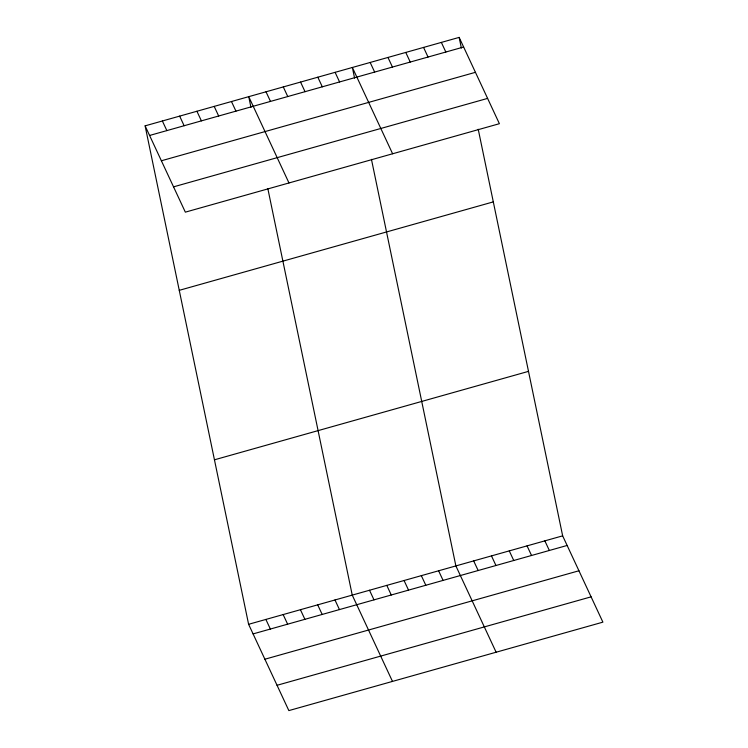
<?xml version="1.0" encoding="UTF-8"?>
<svg xmlns="http://www.w3.org/2000/svg" width="748" height="748" viewBox="0 0 748 748"><rect width="100%" height="100%" fill="white"/><g stroke="black" fill="none" stroke-linecap="round" stroke-linejoin="round"><path stroke-width="1.12" d="M145.103 125.851L459.15 37.4L499.393 123.701L185.345 212.152L145.103 125.851L248.607 624.3L288.85 710.6L602.897 622.149L562.655 535.849L478.224 129.254M149.581 135.463L463.638 47.012M161.381 160.773L475.438 72.322M173.545 186.85L487.593 98.399M179.258 290.336L493.306 201.885M214.452 459.814L528.499 371.363M248.607 624.3L562.655 535.849M253.086 633.911L567.134 545.46M264.886 659.222L578.943 570.771M277.05 685.29L591.098 596.839M441.357 42.412L445.836 52.023M423.555 47.423L428.043 57.035M405.762 52.435L410.25 62.047M387.969 57.446L392.448 67.058M370.166 62.458L374.654 72.079M392.616 153.779L352.373 67.47L354.589 78.157M335.104 72.341L339.583 81.953M544.862 540.86L549.341 550.472M317.825 77.203L322.313 86.815M527.06 545.872L531.548 555.484M300.556 82.065L305.044 91.686M509.266 550.883L513.745 560.495M283.286 86.936L287.765 96.548M491.473 555.895L495.952 565.507M266.007 91.798L270.496 101.41M473.671 560.907L478.159 570.518M288.98 182.961L248.738 96.66L250.954 107.347M496.12 652.219L455.878 565.918L371.447 159.333M231.469 101.532L235.947 111.143M438.609 570.78L443.087 580.401M214.19 106.394L218.678 116.005M421.33 575.651L425.818 585.263M196.92 111.256L201.399 120.867M404.06 580.513L408.539 590.125M179.651 116.118L184.13 125.739M386.791 585.375L391.269 594.997M162.372 120.989L166.86 130.601M369.512 590.247L374 599.859M392.485 681.409L352.243 595.109L267.812 188.515M334.973 599.971L339.452 609.583M317.694 604.842L322.182 614.454M300.425 609.704L304.904 619.316M283.146 614.566L287.634 624.178M265.877 619.428L270.365 629.049M459.15 37.4L461.366 48.078"/></g></svg>
